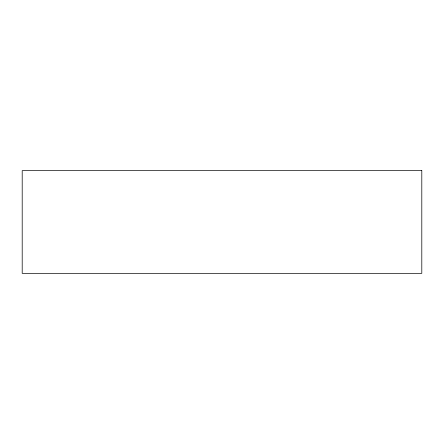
<?xml version="1.0" encoding="UTF-8"?>
<svg xmlns="http://www.w3.org/2000/svg" width="444" height="444" viewBox="0 0 444 444"><rect width="100%" height="100%" fill="white"/><g stroke="black" fill="none" stroke-linecap="round" stroke-linejoin="round"><path stroke-width="0.67" d="M421.8 170.657L22.2 170.657L22.2 273.343L421.8 273.343L421.8 170.657"/></g></svg>
